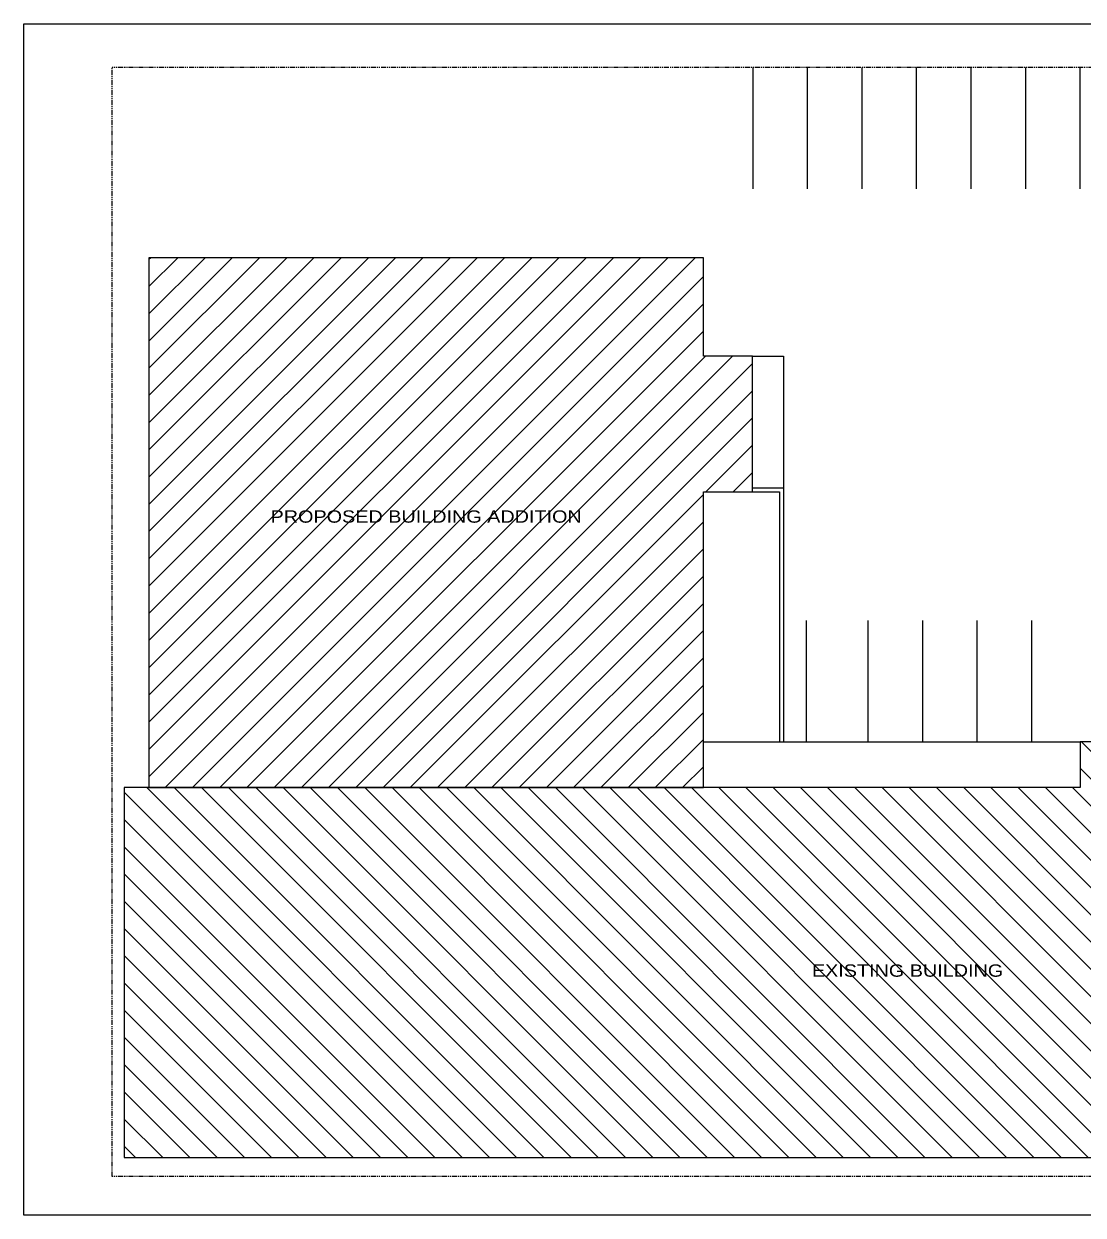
# Model space of a CAD drawing. Header units: millimetres. Extents: x 2305 to 105735, y -38973 to 19954.
# Drawn here: x 2305 to 54722, y -38973 to 19954 of the extents above; entities that cross this region are included whole.
import ezdxf
from ezdxf.enums import TextEntityAlignment as Align

# ---------------------------------------------------------------- set-up
doc = ezdxf.new("R2010")
doc.units = ezdxf.units.MM
doc.linetypes.add('PHANTOM', pattern=[2.5, 1.25, -0.25, 0.25, -0.25, 0.25, -0.25])
doc.layers.add('_Hojyo', color=11, linetype='Continuous', plot=False)
for name, color, linetype in [('Arch_Site_ExBldg', 251, 'Continuous'), ('Arch_Site_ExConcCurb', 5, 'Continuous'), ('Arch_Site_ExParking_Stalls', 4, 'Continuous'), ('Arch_Site_Propline', 164, 'PHANTOM'), ('Arch_Site_Text', 7, 'Continuous'), ('Arch_Sitel_Bldg.', 43, 'Continuous')]:
    doc.layers.add(name, color=color, linetype=linetype)
doc.styles.add('SANS-115', font='sanss___.ttf', dxfattribs={"width": 1.15})

msp = doc.modelspace()

# ---------------------------------------------------------------- hatches: boundary and pattern name
at = {"layer": 'Arch_Site_ExBldg'}
h = msp.add_hatch(dxfattribs=at)
h.set_pattern_fill('LINE', color=256, scale=7620, angle=135, style=0)
h.set_pattern_definition([(135, (0, 0), (-673.519, -673.519), [])])
h.paths.add_polyline_path([(7277, -17827), (7277, -36115), (82124, -36115), (82124, -28914), (78624, -28914), (78624, -27339), (79918, -27339), (79918, -24342), (78624, -24342), (78624, -22767), (82124, -22767), (82124, -15566), (54581, -15566), (54581, -17827)])
h.paths.add_polyline_path([(41139, -27357), (50756, -27357), (50756, -26399), (41139, -26399)], flags=24)
at = {"layer": 'Arch_Sitel_Bldg.'}
h = msp.add_hatch(dxfattribs=at)
h.set_pattern_fill('_USER', color=256, scale=952.5, angle=45, style=0, pattern_type=0)
h.set_pattern_definition([(45, (60796.75, -29644.3), (-673.519, 673.519), [])])
h.paths.add_polyline_path([(35928, -3197), (38367, -3197), (38367, 3509), (35928, 3509), (35928, 8386), (8496, 8386), (8496, -17827), (35928, -17827)])
h.paths.add_polyline_path([(14492, -4899), (29933, -4899), (29933, -3941), (14492, -3941)], flags=24)

# ---------------------------------------------------------------- linework, layer by layer
at = {"layer": '_Hojyo'}
msp.add_lwpolyline([(2305, 19954), (105728, 19954), (105728, -38973), (2305, -38973)], close=True, dxfattribs=at)
at = {"layer": 'Arch_Site_ExBldg'}
msp.add_lwpolyline([(79918, -27339), (79918, -24342), (78624, -24342), (78624, -22767), (82124, -22767), (82124, -15566), (54581, -15566), (54581, -17827), (7277, -17827), (7277, -36115), (82124, -36115), (82124, -28914), (78624, -28914), (78624, -27339)], close=True, dxfattribs=at)
at = {"layer": 'Arch_Site_ExConcCurb', "ltscale": 100}
for p, q in [((38367, 3509), (39891, 3509)), ((39891, 3509), (39891, -3349)), ((38367, -2993), (39891, -2993)), ((38367, -3197), (39688, -3197)), ((39688, -3197), (39688, -15565)), ((39891, -3146), (39891, -15565))]:
    msp.add_line(p, q, dxfattribs=at)
at = {"layer": 'Arch_Site_ExParking_Stalls'}
for p, q in [((38370, 17798), (38370, 11800)), ((41069, 17798), (41069, 11800)), ((43767, 17798), (43767, 11800)), ((46466, 17798), (46466, 11800)), ((49165, 17798), (49165, 11800)), ((49165, 17798), (49165, 11800)), ((51864, 17798), (51864, 11800)), ((54562, 17798), (54562, 11800)), ((41020, -9561), (41020, -15559)), ((44068, -9561), (44068, -15559)), ((46767, -9561), (46767, -15559)), ((49465, -9561), (49465, -15559)), ((52164, -9561), (52164, -15559)), ((35928, -15565), (54581, -15565))]:
    msp.add_line(p, q, dxfattribs=at)
at = {"layer": 'Arch_Site_Propline', "ltscale": 200}
for p, q in [((6668, -37066), (6668, 17798)), ((105728, 17798), (6668, 17798)), ((105728, -37066), (6668, -37066))]:
    msp.add_line(p, q, dxfattribs=at)
at = {"layer": 'Arch_Sitel_Bldg.'}
msp.add_lwpolyline([(8496, 8386), (8496, -17827), (35928, -17827), (35928, -3197), (38367, -3197), (38367, 3509), (35928, 3509), (35928, 8386)], close=True, dxfattribs=at)

# ---------------------------------------------------------------- texts
at = {"layer": 'Arch_Site_Text', "style": 'SANS-115', "width": 1.15}
msp.add_text('PROPOSED BUILDING ADDITION', height=609.6, dxfattribs=at).set_placement((22212, -4721), align=Align.CENTER)
msp.add_text('EXISTING BUILDING', height=609.6, dxfattribs=at).set_placement((41298, -27179))

doc.saveas('drawing.dxf')
